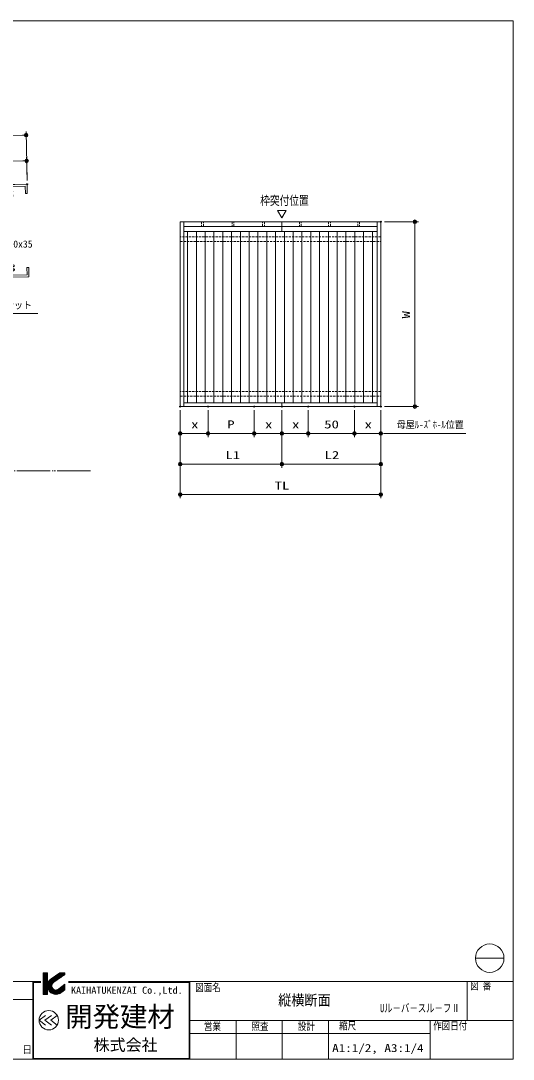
# Model space of a CAD drawing. Units: millimetres, scale not verified. Extents: x -791 to 791, y -562 to 562.
# Drawn here: x 258 to 791, y -562 to 562 of the extents above; entities that cross this region are included whole.
import ezdxf
from ezdxf.enums import TextEntityAlignment as Align

# ---------------------------------------------------------------- set-up
doc = ezdxf.new("R2010")
doc.units = ezdxf.units.MM
doc.header["$LTSCALE"] = 2
doc.header["$PDMODE"] = 32
doc.header["$PDSIZE"] = 1
doc.linetypes.add('DASHED1', pattern=[1.8, 1.2, -0.6])
doc.linetypes.add('LONG_DOUBLE_CHAIN', pattern=[21.8, 18, -1, 0.6, -0.6, 0.6, -1])
for name, color, linetype, lineweight in [('0-0__0-6_TITLE_WAKU', 7, 'Continuous', 9), ('0-2_USERZ', 4, 'Continuous', 9), ('0-3_F-1', 7, 'Continuous', 9), ('0-4__0-0_', 6, 'Continuous', 9), ('0-5_SUNPOU', 3, 'Continuous', 9), ('0-6_0', 4, 'Continuous', 9), ('0-8_1', 7, 'Continuous', 9), ('0-9_KATAZAI', 7, 'Continuous', 9), ('0-B_NOTE', 3, 'Continuous', 9), ('0-C__1-0_', 3, 'Continuous', 9)]:
    doc.layers.add(name, color=color, linetype=linetype, lineweight=lineweight)
for name, color, linetype in [('0-1__0-3_TITLE', 7, 'Continuous'), ('0-7_DEFPOINTS', 1, 'Continuous'), ('1-1_SUGA-P', 3, 'Continuous')]:
    doc.layers.add(name, color=color, linetype=linetype)
doc.styles.add('HG丸ｺﾞｼｯｸM-PRO', font='')
doc.styles.add('ＭＳ ゴシック', font='')
doc.styles.get('HG丸ｺﾞｼｯｸM-PRO').set_extended_font_data('HG丸ｺﾞｼｯｸM-PRO')
doc.styles.get('ＭＳ ゴシック').set_extended_font_data('MS Gothic')

# ---------------------------------------------------------------- blocks, each defined once
blk = doc.blocks.new('A$C4D8D1E02')
at = {"layer": '0-4__0-0_'}
for p, q in [((6, 13.5), (0, 9)), ((11.4, 13.5), (5.4, 9)), ((0, 9), (6, 4.5)), ((5.4, 9), (11.4, 4.5))]:
    blk.add_line(p, q, dxfattribs=at)
blk.add_lwpolyline([(16.8, 13.5), (10.8, 9), (16.8, 4.5)], dxfattribs=at)
at = {"layer": '0-4__0-0_', "color": 2}
blk.add_circle((9, 9), 9, dxfattribs=at)
blk = doc.blocks.new('図枠')
at = {"layer": '0-0__0-6_TITLE_WAKU'}
for p, q in [((1069.738, 84), (0, 84)), ((1061.173, 84), (1061.173, 0)), ((1581.2, 84), (1099.784, 84)), ((1231.178, 84), (1231.178, 0)), ((1531.192, 84), (1531.192, 42)), ((1061.173, 64.56), (921.18, 64.56)), ((1581.2, 42), (1231.178, 42)), ((1281.178, 42), (1281.178, 0)), ((1331.178, 42), (1331.178, 0)), ((1381.178, 42), (1381.178, 0)), ((1491.185, 42), (1491.185, 0)), ((1231.178, 28), (1491.185, 28))]:
    blk.add_line(p, q, dxfattribs=at)
at = {"layer": '0-2_USERZ', "color": 5}
for p, q in [((1072.439, 92.634), (1073.274, 93.469)), ((1072.439, 91.586), (1074.322, 93.469)), ((1072.439, 90.539), (1075.369, 93.469)), ((1072.439, 89.491), (1076.417, 93.469)), ((1072.439, 88.443), (1077.106, 93.11)), ((1072.439, 87.396), (1077.106, 92.062)), ((1072.439, 86.348), (1077.106, 91.015)), ((1072.439, 85.3), (1077.106, 89.967)), ((1072.439, 84.253), (1077.106, 88.919)), ((1072.439, 83.205), (1077.106, 87.872)), ((1072.439, 82.157), (1077.106, 86.824)), ((1072.439, 81.109), (1077.106, 85.776)), ((1072.439, 80.062), (1077.106, 84.728)), ((1072.439, 79.014), (1077.106, 83.681)), ((1072.439, 77.966), (1077.106, 82.633)), ((1072.439, 76.919), (1077.106, 81.585)), ((1072.439, 75.871), (1077.106, 80.538)), ((1072.439, 74.823), (1077.106, 79.49)), ((1072.439, 73.776), (1077.106, 78.442)), ((1072.439, 72.728), (1077.106, 77.395)), ((1072.439, 71.68), (1077.106, 76.347)), ((1072.439, 70.633), (1077.106, 75.299)), ((1072.99, 70.136), (1077.106, 74.252)), ((1074.038, 70.136), (1077.106, 73.204)), ((1075.085, 70.136), (1077.106, 72.156)), ((1076.133, 70.136), (1077.106, 71.108))]:
    blk.add_line(p, q, dxfattribs=at)
at = {"layer": '0-2_USERZ'}
for p, q in [((1077.11, 79.495), (1091.085, 93.469)), ((1077.192, 78.529), (1092.132, 93.469)), ((1077.229, 80.661), (1089.481, 92.913)), ((1077.305, 77.594), (1093.18, 93.469)), ((1077.511, 81.991), (1085.967, 90.447)), ((1084.414, 83.656), (1094.228, 93.469)), ((1087.929, 86.122), (1095.275, 93.469)), ((1091.443, 88.589), (1095.772, 92.918)), ((1094.957, 91.055), (1095.772, 91.87)), ((1077.538, 76.779), (1082.329, 81.571)), ((1077.783, 75.977), (1081.832, 80.026)), ((1078.137, 75.283), (1081.816, 78.962)), ((1078.234, 83.761), (1082.453, 87.98)), ((1084.746, 70.368), (1094.332, 79.953)), ((1085.671, 70.245), (1095.772, 80.346)), ((1086.717, 70.242), (1095.772, 79.298)), ((1089.415, 76.05), (1095.772, 81.097)), ((1089.415, 76.05), (1095.772, 81.097)), ((1078.491, 74.589), (1081.993, 78.091)), ((1078.931, 73.982), (1082.297, 77.348)), ((1079.391, 73.394), (1082.7, 76.703)), ((1079.895, 72.85), (1083.189, 76.144)), ((1080.457, 72.365), (1083.76, 75.668)), ((1081.021, 71.881), (1084.425, 75.285)), ((1081.688, 71.5), (1085.201, 75.013)), ((1082.355, 71.119), (1086.107, 74.872)), ((1083.103, 70.82), (1087.251, 74.967)), ((1083.887, 70.556), (1089.279, 75.948)), ((1087.843, 70.321), (1095.772, 78.25)), ((1089.26, 70.69), (1095.772, 77.203)), ((1091.209, 71.592), (1095.772, 76.155))]:
    blk.add_line(p, q, dxfattribs=at)
at = {"layer": '0-2_USERZ', "color": 5}
blk.add_lwpolyline([(1072.439, 70.136), (1077.106, 70.136), (1077.106, 93.469), (1072.439, 93.469)], close=True, dxfattribs=at)
blk.add_lwpolyline([(1072.439, 70.136), (1077.106, 70.136), (1077.106, 93.469), (1072.439, 93.469)], close=True, dxfattribs=at)
at = {"layer": '0-2_USERZ'}
for points in [[(1081.19, 87.094), (1090.273, 93.469), (1095.772, 93.469), (1095.772, 91.627), (1083.826, 83.243)], [(1081.19, 87.094), (1090.273, 93.469), (1095.772, 93.469), (1095.772, 91.627), (1083.826, 83.243)], [(1095.772, 81.097), (1095.772, 75.138), (1092.556, 72.598)], [(1095.772, 81.097), (1095.772, 75.138), (1092.556, 72.598)]]:
    blk.add_lwpolyline(points, dxfattribs=at)
for radius, start in [(9.235, 123.89516), (9.235, 123.89516), (4.569, 123.40234), (4.569, 123.40234)]:
    blk.add_arc((1086.341, 79.429), radius, start, 312.29951, dxfattribs=at)
at = {"layer": '0-3_F-1'}
for p, q in [((1540.4, 109.4), (1571.2, 109.4)), ((1069.738, 84), (1061.173, 84)), ((1061.173, 84), (1061.173, 0)), ((1061.336, 83.837), (1061.336, 0.163)), ((1069.738, 83.837), (1061.336, 83.837)), ((1061.99, 83.183), (1061.99, 0.817)), ((1069.738, 83.183), (1061.99, 83.183)), ((1099.784, 84), (1231.178, 84)), ((1099.784, 83.837), (1231.014, 83.837)), ((1099.784, 83.51), (1230.688, 83.51)), ((1099.784, 83.347), (1230.524, 83.347)), ((1099.784, 83.183), (1230.361, 83.183)), ((1230.361, 83.183), (1230.361, 0.817)), ((1230.524, 83.347), (1230.524, 0.653)), ((1230.688, 83.51), (1230.688, 0.49)), ((1231.014, 83.837), (1231.014, 0.163)), ((1231.178, 84), (1231.178, 0)), ((1231.178, 0), (1061.173, 0)), ((1231.014, 0.163), (1061.336, 0.163)), ((1230.851, 0.327), (1061.5, 0.327)), ((1230.688, 0.49), (1061.663, 0.49)), ((1230.524, 0.653), (1061.826, 0.653)), ((1230.361, 0.817), (1061.99, 0.817))]:
    blk.add_line(p, q, dxfattribs=at)
blk.add_lwpolyline([(1581.2, 0), (0, 0), (0, 1124), (1581.2, 1124)], close=True, dxfattribs=at)
for points in [[(1069.738, 83.673), (1061.5, 83.673), (1061.5, 0.327)], [(1069.738, 83.51), (1061.663, 83.51), (1061.663, 0.49)], [(1069.738, 83.347), (1061.826, 83.347), (1061.826, 0.653)], [(1099.784, 83.673), (1230.851, 83.673), (1230.851, 0.327)]]:
    blk.add_lwpolyline(points, dxfattribs=at)
blk.add_circle((1555.8, 109.4), 15.4, dxfattribs=at)
at = {"layer": '0-2_USERZ', "xscale": 1.166667, "yscale": 1.166667}
blk.add_blockref('A$C4D8D1E02', (1068, 31.739), dxfattribs=at)
at = {"layer": '0-0__0-6_TITLE_WAKU', "style": 'ＭＳ ゴシック'}
for s, width, p in [('図面名', 0.8, (1236.97, 71.098)), ('図 番', 0.8, (1534.601, 72.856)), ('営業', 0.8, (1246.5, 29.078)), ('照査', 0.8, (1297.948, 29.078)), ('設計 ', 0.8, (1348.039, 29.078)), ('縮尺', 0.8, (1392.773, 29.749)), ('作図日付', 0.8, (1494.582, 29.571)), ('年\u3000\u3000月\u3000\u3000日', 0.9, (988.038, 3.879))]:
    blk.add_text(s, height=8.182, dxfattribs=dict(at, width=width)).set_placement(p, align=Align.BOTTOM_LEFT)
at = {"layer": '0-3_F-1', "color": 4, "style": 'ＭＳ ゴシック', "width": 1.05}
blk.add_text('KAIHATUKENZAI Co.,Ltd.', height=7.697, dxfattribs=at).set_placement((1102.481, 68.563), align=Align.BOTTOM_LEFT)
at = {"layer": '0-3_F-1', "style": 'HG丸ｺﾞｼｯｸM-PRO'}
for s, height, p in [('開発建材', 21.75, (1096.151, 28.601)), ('株式会社', 12.69, (1127.023, 5.331))]:
    blk.add_text(s, height=height, dxfattribs=at).set_placement(p, align=Align.BOTTOM_LEFT)
blk = doc.blocks.new('m-3027')
at = {"layer": '0-8_1'}
for points in [[(187.566, 40), (196, 40), (196, 4), (180, 4), (180, 0), (200, 0), (200, 80), (180, 80), (180, 64), (182.4, 64), (182.4, 76), (196, 76), (196, 44), (4, 44), (4, 76), (27.6, 76), (27.6, 64), (30, 64), (30, 80), (0, 80), (0, 0), (20, 0), (20, 4), (4, 4), (4, 40), (12.434, 40)], [(27.566, 40), (39.4, 40), (40, 40.6), (40.6, 40), (159.4, 40), (160, 40.6), (160.6, 40), (162.4, 40), (163, 40.6), (163.6, 40), (172.434, 40)]]:
    blk.add_lwpolyline(points, dxfattribs=at)
for centre, radius, start, end in [((12.434, 39), 1, 341.03443, 90), ((20, 36.4), 7, 161.03442, 221.29143), ((16.018, 32.903), 1.7, 221.29143, 41.29143), ((20, 36.4), 3.6, 318.70857, 221.29143), ((23.982, 32.903), 1.7, 138.70857, 318.70857), ((20, 36.4), 7, 318.70857, 18.96558), ((27.566, 39), 1, 90, 198.96558), ((172.434, 39), 1, 341.03443, 90), ((180, 36.4), 7, 161.03442, 221.29143), ((176.018, 32.903), 1.7, 221.29143, 41.29143), ((180, 36.4), 3.6, 318.70857, 221.29143), ((183.982, 32.903), 1.7, 138.70857, 318.70857), ((180, 36.4), 7, 318.70857, 18.96557), ((187.566, 39), 1, 90, 198.96557)]:
    blk.add_arc(centre, radius, start, end, dxfattribs=at)
blk = doc.blocks.new('DOT1')
at = {"layer": '0-6_0', "color": 7}
blk.add_line((0, 0), (-2, 0), dxfattribs=at)
for radius in [1, 0.65]:
    blk.add_circle((0, 0), radius, dxfattribs=at)

msp = doc.modelspace()

# ---------------------------------------------------------------- linework, layer by layer
at = {"layer": '0-2_USERZ', "color": 3}
for p, q in [((264.347, 388.976), (263.28, 442.325)), ((-656.885, 419.921), (259.361, 438.246)), ((259.921, 410.22), (227.928, 409.58)), ((264.347, 388.976), (263.841, 414.299)), ((651.24, 344.453), (688.172, 344.453)), ((684.172, 148.41), (684.172, 340.453)), ((430.24, 140.41), (430.24, 45.134)), ((430.24, 140.41), (430.24, 78.207)), ((430.24, 140.41), (430.24, 111.354)), ((460.24, 140.41), (460.24, 111.354)), ((460.24, 140.41), (460.24, 111.354)), ((510.24, 140.41), (510.24, 111.354)), ((510.24, 140.41), (510.24, 111.354)), ((540.24, 140.41), (540.24, 78.207)), ((540.24, 140.41), (540.24, 78.207)), ((540.24, 140.41), (540.24, 111.354)), ((540.24, 140.41), (540.24, 111.354)), ((568.74, 140.41), (568.74, 111.354)), ((568.74, 140.41), (568.74, 111.354)), ((618.74, 140.41), (618.74, 111.354)), ((618.74, 140.41), (618.74, 111.354)), ((647.24, 140.41), (647.24, 45.134)), ((647.24, 140.41), (647.24, 78.207)), ((647.24, 140.41), (647.24, 111.354)), ((651.24, 144.41), (688.172, 144.41)), ((456.24, 115.354), (434.24, 115.354)), ((506.24, 115.354), (464.24, 115.354)), ((536.24, 115.354), (514.24, 115.354)), ((564.74, 115.354), (544.24, 115.354)), ((614.74, 115.354), (572.74, 115.354)), ((643.24, 115.354), (622.74, 115.354)), ((739.235, 115.354), (650.006, 115.354)), ((434.24, 82.207), (536.24, 82.207)), ((544.24, 82.207), (643.24, 82.207)), ((434.24, 49.134), (643.24, 49.134))]:
    msp.add_line(p, q, dxfattribs=at)
at = {"layer": '0-2_USERZ'}
for p, q in [((438.125, 148.61), (438.125, 333.953)), ((447.65, 148.61), (447.65, 333.953)), ((457.175, 148.61), (457.175, 333.953)), ((466.7, 148.61), (466.7, 333.953)), ((476.225, 148.61), (476.225, 333.953)), ((485.75, 148.61), (485.75, 333.953)), ((495.275, 148.61), (495.275, 333.953)), ((504.8, 148.61), (504.8, 333.953)), ((514.325, 148.61), (514.325, 333.953)), ((523.85, 148.61), (523.85, 333.953)), ((533.375, 148.61), (533.375, 333.953)), ((542.9, 148.61), (542.9, 333.953)), ((552.425, 148.61), (552.425, 333.953)), ((561.95, 148.61), (561.95, 333.953)), ((571.475, 148.61), (571.475, 333.953)), ((581, 148.61), (581, 333.953)), ((590.525, 148.61), (590.525, 333.953)), ((600.05, 148.61), (600.05, 333.953)), ((609.575, 148.61), (609.575, 333.953)), ((619.1, 148.61), (619.1, 333.953)), ((628.625, 148.61), (628.625, 333.953)), ((638.15, 148.61), (638.15, 333.953))]:
    msp.add_line(p, q, dxfattribs=at)
at = {"layer": '0-2_USERZ', "color": 3, "linetype": 'LONG_DOUBLE_CHAIN'}
msp.add_line((333.046, 74.984), (-742.57, 74.984), dxfattribs=at)
at = {"layer": '0-2_USERZ', "color": 3}
for points in [[(540.24, 348.555), (535.621, 356.555), (544.859, 356.555)], [(430.24, 144.41), (434.24, 144.41), (434.24, 344.453), (430.24, 344.453)], [(434.24, 339.453), (540.24, 339.453), (540.24, 344.453), (434.24, 344.453)], [(434.24, 333.953), (540.24, 333.953), (540.24, 339.453), (434.24, 339.453)], [(540.24, 339.453), (643.24, 339.453), (643.24, 344.453), (540.24, 344.453)], [(540.24, 333.953), (643.24, 333.953), (643.24, 339.453), (540.24, 339.453)], [(643.24, 144.41), (647.24, 144.41), (647.24, 344.453), (643.24, 344.453)], [(434.24, 144.41), (540.24, 144.41), (540.24, 148.61), (434.24, 148.61)], [(540.24, 144.41), (643.24, 144.41), (643.24, 148.61), (540.24, 148.61)]]:
    msp.add_lwpolyline(points, close=True, dxfattribs=at)
at = {"layer": '0-2_USERZ', "color": 3, "linetype": 'DASHED1'}
for points in [[(430.24, 323.015), (647.24, 323.015), (647.24, 328.015), (430.24, 328.015)], [(430.24, 155.7), (647.24, 155.7), (647.24, 160.7), (430.24, 160.7)]]:
    msp.add_lwpolyline(points, close=True, dxfattribs=at)
at = {"layer": '0-2_USERZ'}
msp.add_lwpolyline([(434.24, 333.953), (643.24, 333.953), (643.24, 148.61), (434.24, 148.61)], close=True, dxfattribs=at)
msp.add_lwpolyline([(434.24, 333.953), (643.24, 333.953), (643.24, 148.61), (434.24, 148.61)], close=True, dxfattribs=at)
at = {"layer": '0-5_SUNPOU', "linetype": 'DASHED1'}
for points in [[(453.24, 339.453), (455.24, 339.453), (455.24, 344.253), (453.24, 344.253)], [(486.24, 339.453), (488.24, 339.453), (488.24, 344.253), (486.24, 344.253)], [(521.24, 339.453), (519.24, 339.453), (519.24, 344.253), (521.24, 344.253)], [(559.24, 339.453), (561.24, 339.453), (561.24, 344.253), (559.24, 344.253)], [(590.74, 339.453), (592.74, 339.453), (592.74, 344.253), (590.74, 344.253)], [(624.24, 339.453), (622.24, 339.453), (622.24, 344.253), (624.24, 344.253)]]:
    msp.add_lwpolyline(points, close=True, dxfattribs=at)
at = {"layer": '0-7_DEFPOINTS'}
for p in [(263.36, 438.326), (264.427, 384.976), (264.427, 384.976), (647.24, 344.453), (684.172, 344.453), (430.24, 144.41), (430.24, 144.41), (460.24, 144.41), (510.24, 144.41), (540.24, 144.41), (540.24, 144.41), (568.74, 144.41), (618.74, 144.41), (647.24, 144.41), (647.24, 144.41), (430.24, 115.354), (460.24, 115.354), (510.24, 115.354), (540.24, 115.354), (568.74, 115.354), (618.74, 115.354), (540.24, 82.207), (647.24, 82.207), (647.24, 49.134)]:
    msp.add_point(p, dxfattribs=at)
at = {"layer": '0-B_NOTE'}
msp.add_lwpolyline([(276.14, 245.328), (186.34, 245.328), (174.428, 234.428)], dxfattribs=at)
at = {"layer": '0-C__1-0_'}
for points in [[(-609.827, 367.491), (-290.185, 373.884), (264.427, 384.976)], [(-607.828, 267.511), (-290.185, 273.864), (264.427, 284.956)]]:
    msp.add_lwpolyline(points, dxfattribs=at)

# ---------------------------------------------------------------- block references
at = {"layer": '0-2_USERZ'}
msp.add_blockref('図枠', (-790.6, -562), dxfattribs=at)
at = {"layer": '0-2_USERZ', "xscale": 2, "yscale": 2}
for p, rotation in [((263.36, 438.326), 1.14576), ((263.921, 410.3), 1.14576), ((684.172, 344.453), 90), ((684.172, 144.41), 270), ((430.24, 115.354), 180), ((460.24, 115.354), 180), ((510.24, 115.354), 180), ((540.24, 115.354), 180), ((568.74, 115.354), 180), ((618.74, 115.354), 180), ((430.24, 82.207), 180), ((540.24, 82.207), 180), ((430.24, 49.134), 180)]:
    msp.add_blockref('DOT1', p, dxfattribs=dict(at, rotation=rotation))
for p in [(460.24, 115.354), (510.24, 115.354), (540.24, 115.354), (568.74, 115.354), (618.74, 115.354), (647.24, 115.354), (540.24, 82.207), (647.24, 82.207), (647.24, 49.134)]:
    msp.add_blockref('DOT1', p, dxfattribs=at)
at = {"layer": '0-9_KATAZAI', "xscale": 0.5, "yscale": 0.5, "rotation": 91.14576}
msp.add_blockref('m-3027', (266.427, 284.996), dxfattribs=at)

# ---------------------------------------------------------------- texts
at = {"layer": '0-1__0-3_TITLE', "style": 'ＭＳ ゴシック'}
for s, height, width, p in [('縦横断面', 11.55, 0.9, (536.18, -507.26)), ('Uル－バ－スル－フⅡ', 8.659, 0.75, (646.475, -513.652)), ('A1:1/2, A3:1/4', 8.659, 1.2, (594.623, -556.792))]:
    msp.add_text(s, height=height, dxfattribs=dict(at, width=width)).set_placement(p, align=Align.BOTTOM_LEFT)
at = {"layer": '0-2_USERZ', "color": 3, "style": 'ＭＳ ゴシック'}
for s, height, width, p in [('枠突付位置', 9.621, 0.8, (516.757, 359.715)), ('x', 8.666, 1.35, (441.961, 118.189)), ('P', 8.666, 1.35, (480.997, 118.189)), ('x', 8.666, 1.35, (521.961, 118.189)), ('x', 8.666, 1.35, (551.211, 118.189)), ('50', 8.666, 1.35, (586.026, 118.189)), ('x', 8.666, 1.35, (629.711, 118.189)), ('L1', 8.666, 1.35, (479.068, 85.041)), ('L2', 8.666, 1.35, (586.411, 85.041)), ('TL', 8.666, 1.35, (532.376, 51.968))]:
    msp.add_text(s, height=height, dxfattribs=dict(at, width=width)).set_placement(p, align=Align.BOTTOM_LEFT)
at = {"layer": '0-2_USERZ', "color": 3, "style": 'ＭＳ ゴシック', "width": 1.35}
msp.add_text('W', height=8.666, rotation=90, dxfattribs=at).set_placement((681.337, 239.803), align=Align.BOTTOM_LEFT)
at = {"layer": '0-B_NOTE', "style": 'ＭＳ ゴシック'}
msp.add_text('スタッドボルトM10x35', height=7.697, dxfattribs=at).set_placement((165.461, 314.172), align=Align.BOTTOM_LEFT)
at = {"layer": '0-B_NOTE', "style": 'ＭＳ ゴシック', "width": 0.9}
msp.add_text('M12ボルト・ナット', height=7.697, dxfattribs=at).set_placement((187.632, 247.971), align=Align.BOTTOM_LEFT)
at = {"layer": '1-1_SUGA-P', "style": 'ＭＳ ゴシック', "width": 0.9}
msp.add_text('母屋ﾙ-ｽﾞﾎ-ﾙ位置', height=7.697, dxfattribs=at).set_placement((664.583, 118.743), align=Align.BOTTOM_LEFT)

doc.saveas('drawing.dxf')
